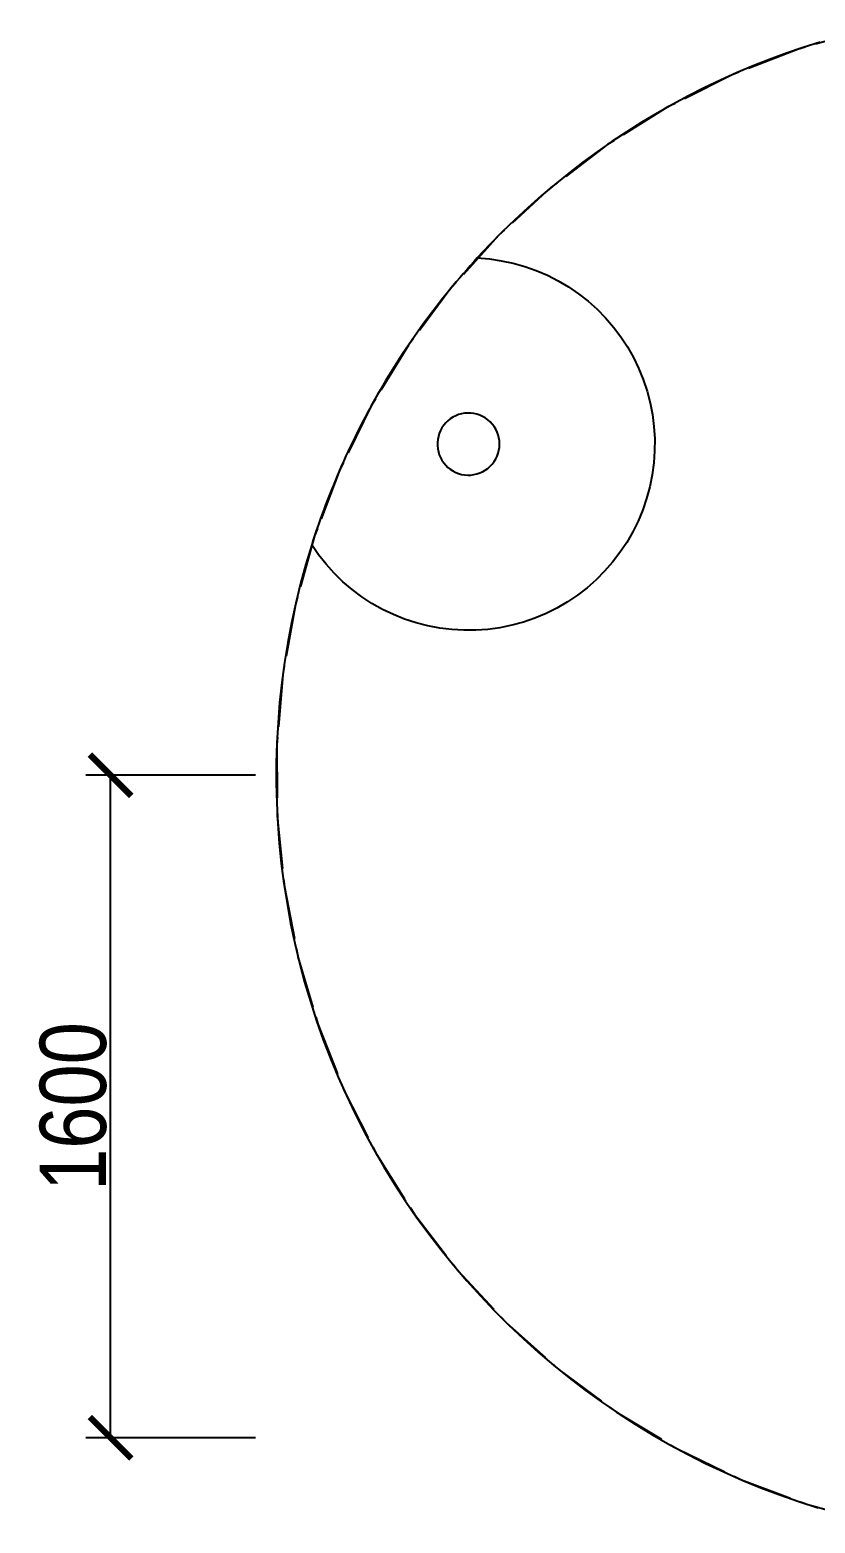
# Model space of a CAD drawing. Header units: millimetres. Extents: x -29 to 182, y -22 to 88.
# Drawn here: x -24.45 to -5.48, y 50.44 to 86.5 of the extents above; entities that cross this region are included whole.
import ezdxf

# ---------------------------------------------------------------- set-up
doc = ezdxf.new("R2010")
doc.units = ezdxf.units.MM
doc.linetypes.add('DASHED', pattern=[1.524, 1.27, -0.254])
for name, color, linetype in [('DIMS', 3, 'CONTINUOUS'), ('HIDDEN', 8, 'DASHED'), ('VISIBLE', 7, 'CONTINUOUS')]:
    doc.layers.add(name, color=color, linetype=linetype)
doc.styles.add('OpenSansCondensed-Light', font='OpenSansCondensed-Light.ttf')
doc.dimstyles.new('EZDXF', dxfattribs={"dimtxt": 0.25, "dimasz": 0.175, "dimexe": 0.375, "dimexo": 0.125, "dimgap": 0.1, "dimtad": 1, "dimlfac": 100, "dimzin": 12, "dimdsep": 46, "dimtxsty": 'OpenSansCondensed-Light', "dimblk": 'ARCHTICK', "dimcen": 2.5, "dimazin": 3, "dimtfac": 0.5, "dimtmove": 2, "dimatfit": 3})

# ---------------------------------------------------------------- blocks, each defined once
blk = doc.blocks.new('_ARCHTICK')
at = {"color": 0, "linetype": 'BYBLOCK', "const_width": 0.15}
blk.add_lwpolyline([(-0.5, -0.5), (0.5, 0.5)], dxfattribs=at)

msp = doc.modelspace()

# ---------------------------------------------------------------- linework, layer by layer
at = {"layer": 'HIDDEN'}
for points in [[(-4.25429, 86.50351), (-5.90465, 86.03172), (-7.50417, 85.409), (-9.0391, 84.64072), (-10.49621, 83.73348), (-11.86296, 82.6951), (-13.1276, 81.53451), (-14.27922, 80.26171), (-15.30792, 78.88765), (-16.20485, 77.42417), (-16.96227, 75.88386), (-17.57368, 74.27997), (-18.0338, 72.62632), (-18.33867, 70.93715), (-18.48568, 69.22699), (-18.47356, 67.51057), (-18.3024, 65.80265), (-17.97369, 64.11796), (-17.49026, 62.47097), (-16.85625, 60.87589), (-16.07714, 59.34643), (-15.15963, 57.89576), (-14.11162, 56.53637), (-12.94213, 55.27997), (-11.66123, 54.13737), (-10.27994, 53.1184), (-8.81016, 52.23183), (-7.26453, 51.48531), (-5.65637, 50.88525), (-3.99951, 50.43682)], [(-13.64283, 80.99425), (-13.3514, 80.97089), (-13.0621, 80.92866), (-12.77615, 80.86774), (-12.49477, 80.78837), (-12.21913, 80.6909), (-11.9504, 80.57573), (-11.68972, 80.44336), (-11.43818, 80.29434), (-11.19685, 80.1293), (-10.96675, 79.94894), (-10.74885, 79.75402), (-10.54406, 79.54536), (-10.35325, 79.32384), (-10.17723, 79.0904), (-10.01675, 78.84602), (-9.87246, 78.59174), (-9.745, 78.32862), (-9.63489, 78.05778), (-9.5426, 77.78037), (-9.46852, 77.49754), (-9.41296, 77.2105), (-9.37616, 76.92047), (-9.35827, 76.62865), (-9.35936, 76.33629), (-9.37944, 76.04461), (-9.41841, 75.75486), (-9.47612, 75.46824), (-9.55232, 75.18598), (-9.64669, 74.90926), (-9.75883, 74.63926), (-9.88826, 74.37711), (-10.03444, 74.12391), (-10.19676, 73.88074), (-10.37452, 73.64863), (-10.56698, 73.42854), (-10.77333, 73.22142), (-10.99268, 73.02814), (-11.22413, 72.84951), (-11.46669, 72.68628), (-11.71934, 72.53915), (-11.981, 72.40874), (-12.25059, 72.29559), (-12.52695, 72.20019), (-12.80892, 72.12293), (-13.09532, 72.06415), (-13.38492, 72.02409), (-13.67652, 72.00292), (-13.96888, 72.00073), (-14.26076, 72.01752), (-14.55094, 72.05324), (-14.83818, 72.10772), (-15.12128, 72.18074), (-15.39904, 72.27199), (-15.67029, 72.38109), (-15.93388, 72.50757), (-16.1887, 72.65089), (-16.43368, 72.81046), (-16.66778, 72.98561), (-16.89001, 73.17558), (-17.09944, 73.37959), (-17.29518, 73.59676), (-17.4764, 73.82618), (-17.64234, 74.06689)], [(-13.10641, 76.49932), (-13.11013, 76.574), (-13.12128, 76.64793), (-13.13973, 76.72039), (-13.1653, 76.79065), (-13.19774, 76.85801), (-13.23673, 76.92181), (-13.28187, 76.98141), (-13.33273, 77.03622), (-13.38879, 77.08569), (-13.4495, 77.12934), (-13.51425, 77.16672), (-13.5824, 77.19748), (-13.65328, 77.22129), (-13.72617, 77.23793), (-13.80036, 77.24722), (-13.8751, 77.24909), (-13.94966, 77.2435), (-14.0233, 77.23052), (-14.09527, 77.21027), (-14.16487, 77.18295), (-14.23141, 77.14884), (-14.29421, 77.10827), (-14.35267, 77.06166), (-14.4062, 77.00945), (-14.45426, 76.95217), (-14.49637, 76.8904), (-14.53213, 76.82473), (-14.56118, 76.75584), (-14.58321, 76.68439), (-14.59803, 76.6111), (-14.60547, 76.53671), (-14.60547, 76.46194), (-14.59803, 76.38754), (-14.58321, 76.31425), (-14.56118, 76.24281), (-14.53213, 76.17391), (-14.49637, 76.10824), (-14.45426, 76.04647), (-14.4062, 75.98919), (-14.35267, 75.93698), (-14.29421, 75.89037), (-14.23141, 75.8498), (-14.16487, 75.81569), (-14.09527, 75.78838), (-14.0233, 75.76812), (-13.94966, 75.75514), (-13.8751, 75.74955), (-13.80036, 75.75142), (-13.72617, 75.76071), (-13.65328, 75.77735), (-13.5824, 75.80117), (-13.51425, 75.83192), (-13.4495, 75.8693), (-13.38879, 75.91295), (-13.33273, 75.96242), (-13.28187, 76.01723), (-13.23673, 76.07683), (-13.19774, 76.14063), (-13.1653, 76.20799), (-13.13973, 76.27825), (-13.12128, 76.35071), (-13.11013, 76.42464), (-13.10641, 76.49932)]]:
    msp.add_lwpolyline(points, dxfattribs=at)
at = {"layer": 'VISIBLE'}
for points in [[(-5.35861, 86.20625), (-5.76933, 86.07672), (-6.17691, 85.93766), (-6.58115, 85.78916), (-6.98183, 85.63128), (-7.37872, 85.46412), (-7.77161, 85.28777), (-8.16029, 85.10232), (-8.54455, 84.90788), (-8.92418, 84.70454), (-9.29897, 84.49242), (-9.66872, 84.27163), (-10.03324, 84.0423), (-10.39231, 83.80454), (-10.74576, 83.55849), (-11.09338, 83.30428), (-11.43499, 83.04205), (-11.7704, 82.77194), (-12.09944, 82.49409), (-12.42192, 82.20866), (-12.73767, 81.9158), (-13.04651, 81.61567), (-13.34829, 81.30843), (-13.64283, 80.99425)], [(-13.64283, 80.99425), (-13.72894, 80.89957), (-13.81439, 80.8043), (-13.89918, 80.70844), (-13.98331, 80.612), (-14.06677, 80.51498), (-14.14955, 80.41738), (-14.23166, 80.31921), (-14.31309, 80.22048), (-14.39383, 80.12119), (-14.47388, 80.02133), (-14.55324, 79.92093), (-14.6319, 79.81998), (-14.70987, 79.71849), (-14.78713, 79.61647), (-14.86368, 79.51391), (-14.93952, 79.41082), (-15.01464, 79.30721), (-15.08905, 79.20309), (-15.16273, 79.09845), (-15.23569, 78.9933), (-15.30792, 78.88765), (-15.37942, 78.78151), (-15.45018, 78.67487), (-15.5202, 78.56775), (-15.58948, 78.46014), (-15.65802, 78.35206), (-15.7258, 78.24351), (-15.79283, 78.13449), (-15.85911, 78.02501), (-15.92462, 77.91507), (-15.98938, 77.80468), (-16.05337, 77.69385), (-16.11659, 77.58258), (-16.17904, 77.47087), (-16.24072, 77.35873), (-16.30161, 77.24617), (-16.36173, 77.13319), (-16.42107, 77.0198), (-16.47962, 76.906), (-16.53738, 76.7918), (-16.59435, 76.6772), (-16.65052, 76.5622), (-16.7059, 76.44683), (-16.76048, 76.33107), (-16.81426, 76.21494), (-16.86723, 76.09844), (-16.91939, 75.98157), (-16.97075, 75.86435), (-17.02129, 75.74677), (-17.07102, 75.62885), (-17.11993, 75.51059), (-17.16803, 75.39199), (-17.2153, 75.27306), (-17.26174, 75.15381), (-17.30736, 75.03424), (-17.35216, 74.91435), (-17.39612, 74.79416), (-17.43925, 74.67367), (-17.48154, 74.55288), (-17.523, 74.4318), (-17.56362, 74.31044), (-17.6034, 74.1888), (-17.64234, 74.06689)], [(-13.64283, 80.99425), (-13.3514, 80.97089), (-13.0621, 80.92866), (-12.77615, 80.86774), (-12.49477, 80.78837), (-12.21913, 80.6909), (-11.9504, 80.57573), (-11.68972, 80.44336), (-11.43818, 80.29434), (-11.19685, 80.1293), (-10.96675, 79.94894), (-10.74885, 79.75402), (-10.54406, 79.54536), (-10.35325, 79.32384), (-10.17723, 79.0904), (-10.01675, 78.84602), (-9.87246, 78.59174), (-9.745, 78.32862), (-9.63489, 78.05778), (-9.5426, 77.78037), (-9.46852, 77.49754), (-9.41296, 77.2105), (-9.37616, 76.92047), (-9.35827, 76.62865), (-9.35936, 76.33629), (-9.37944, 76.04461), (-9.41841, 75.75486), (-9.47612, 75.46824), (-9.55232, 75.18598), (-9.64669, 74.90926), (-9.75883, 74.63926), (-9.88826, 74.37711), (-10.03444, 74.12391), (-10.19676, 73.88074), (-10.37452, 73.64863), (-10.56698, 73.42854), (-10.77333, 73.22142), (-10.99268, 73.02814), (-11.22413, 72.84951), (-11.46669, 72.68628), (-11.71934, 72.53915), (-11.981, 72.40874), (-12.25059, 72.29559), (-12.52695, 72.20019), (-12.80892, 72.12293), (-13.09532, 72.06415), (-13.38492, 72.02409), (-13.67652, 72.00292), (-13.96888, 72.00073), (-14.26076, 72.01752), (-14.55094, 72.05324), (-14.83818, 72.10772), (-15.12128, 72.18074), (-15.39904, 72.27199), (-15.67029, 72.38109), (-15.93388, 72.50757), (-16.1887, 72.65089), (-16.43368, 72.81046), (-16.66778, 72.98561), (-16.89001, 73.17558), (-17.09944, 73.37959), (-17.29518, 73.59676), (-17.4764, 73.82618), (-17.64234, 74.06689)], [(-13.10641, 76.49932), (-13.11013, 76.574), (-13.12128, 76.64793), (-13.13973, 76.72039), (-13.1653, 76.79065), (-13.19774, 76.85801), (-13.23673, 76.92181), (-13.28187, 76.98141), (-13.33273, 77.03622), (-13.38879, 77.08569), (-13.4495, 77.12934), (-13.51425, 77.16672), (-13.5824, 77.19748), (-13.65328, 77.22129), (-13.72617, 77.23793), (-13.80036, 77.24722), (-13.8751, 77.24909), (-13.94966, 77.2435), (-14.0233, 77.23052), (-14.09527, 77.21027), (-14.16487, 77.18295), (-14.23141, 77.14884), (-14.29421, 77.10827), (-14.35267, 77.06166), (-14.4062, 77.00945), (-14.45426, 76.95217), (-14.49637, 76.8904), (-14.53213, 76.82473), (-14.56118, 76.75584), (-14.58321, 76.68439), (-14.59803, 76.6111), (-14.60547, 76.53671), (-14.60547, 76.46194), (-14.59803, 76.38754), (-14.58321, 76.31425), (-14.56118, 76.24281), (-14.53213, 76.17391), (-14.49637, 76.10824), (-14.45426, 76.04647), (-14.4062, 75.98919), (-14.35267, 75.93698), (-14.29421, 75.89037), (-14.23141, 75.8498), (-14.16487, 75.81569), (-14.09527, 75.78838), (-14.0233, 75.76812), (-13.94966, 75.75514), (-13.8751, 75.74955), (-13.80036, 75.75142), (-13.72617, 75.76071), (-13.65328, 75.77735), (-13.5824, 75.80117), (-13.51425, 75.83192), (-13.4495, 75.8693), (-13.38879, 75.91295), (-13.33273, 75.96242), (-13.28187, 76.01723), (-13.23673, 76.07683), (-13.19774, 76.14063), (-13.1653, 76.20799), (-13.13973, 76.27825), (-13.12128, 76.35071), (-13.11013, 76.42464), (-13.10641, 76.49932)], [(-17.64234, 74.06689), (-17.78278, 73.60055), (-17.9109, 73.13068), (-18.02661, 72.6576), (-18.12983, 72.18163), (-18.22047, 71.70311), (-18.2985, 71.22238), (-18.36384, 70.73975), (-18.41645, 70.25557), (-18.4563, 69.77018), (-18.48336, 69.2839), (-18.4976, 68.79709), (-18.49903, 68.31006), (-18.48764, 67.82317), (-18.46343, 67.33674), (-18.42643, 66.85112), (-18.37666, 66.36664), (-18.31415, 65.88364), (-18.23895, 65.40246), (-18.15111, 64.92341), (-18.05069, 64.44685), (-17.93776, 63.9731), (-17.8124, 63.50248), (-17.67469, 63.03533), (-17.52474, 62.57196), (-17.36264, 62.1127), (-17.1885, 61.65787), (-17.00245, 61.20778), (-16.80462, 60.76274), (-16.59514, 60.32306), (-16.37417, 59.88905), (-16.14184, 59.46101), (-15.89833, 59.03923), (-15.64379, 58.62401), (-15.37842, 58.21563), (-15.10239, 57.81438), (-14.81589, 57.42054), (-14.51912, 57.03437), (-14.21229, 56.65615), (-13.89561, 56.28613), (-13.5693, 55.92458), (-13.23359, 55.57175), (-12.8887, 55.22787), (-12.53489, 54.8932), (-12.17238, 54.56795), (-11.80144, 54.25236), (-11.42232, 53.94664), (-11.03528, 53.651), (-10.6406, 53.36566), (-10.23854, 53.09081), (-9.82939, 52.82663), (-9.41342, 52.57332), (-8.99093, 52.33104), (-8.56221, 52.09997), (-8.12755, 51.88027), (-7.68726, 51.67208), (-7.24165, 51.47556), (-6.79101, 51.29083), (-6.33567, 51.11803), (-5.87594, 50.95728), (-5.41213, 50.80868)]]:
    msp.add_lwpolyline(points, dxfattribs=at)

# ---------------------------------------------------------------- dimensions: what is measured, and where the dimension line sits
at = {"layer": 'DIMS'}
msp.add_linear_dim(base=(-22.5, 52.49932), p1=(-18.5, 52.49932), p2=(-18.5, 68.49932), angle=90, dimstyle='EZDXF', override={"dimtxt": 1.6, "dimasz": 1, "dimexe": 0.6, "dimexo": 0.5, "dimdec": 2}, dxfattribs=at).render()

doc.saveas('drawing.dxf')
